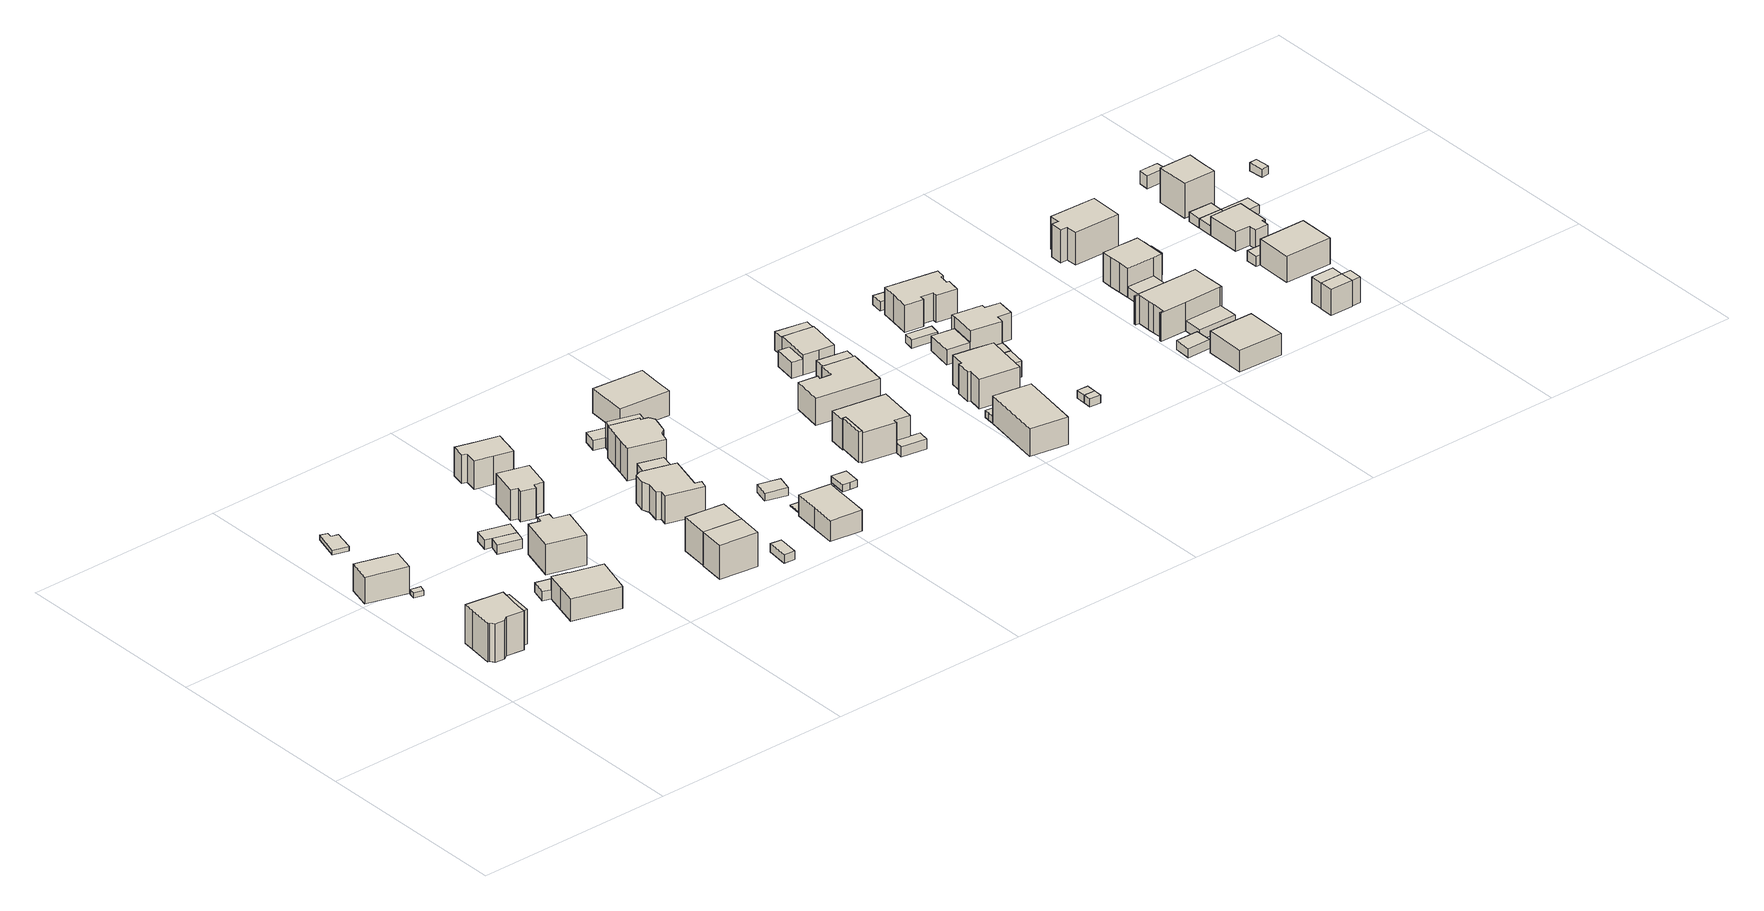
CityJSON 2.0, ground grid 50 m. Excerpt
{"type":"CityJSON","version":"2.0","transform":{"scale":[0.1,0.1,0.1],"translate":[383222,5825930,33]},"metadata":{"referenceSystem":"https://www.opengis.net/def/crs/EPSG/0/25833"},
"CityObjects":{
"building1":{"type":"Building","attributes":{"Gemeindeschluessel":"11000012","function":"31001_1010"},"address":[{"country":"Germany","locality":"Berlin","thoroughfareNumber":"46","thoroughfareName":"Werdohler Weg"}],"children":["building1-1","building1-2"]},
"building1-1":{"type":"BuildingPart","attributes":{"BezugspunktDach":"2200","measuredHeight":11.45,"storeysAboveGround":2},"parents":["building1"],"geometry":[{"type":"MultiSurface","lod":"1","boundaries":[[[0,1,2,3,4,5,6,7,8,9,10]],[[11,12,13,14,15,16,17,18,19,20,21]],[[11,21,10,9]],[[12,11,9,8]],[[13,12,8,7]],[[22,23,13,7,6]],[[24,22,6,5]],[[16,15,5,4]],[[17,16,4,3]],[[18,17,3,2]],[[19,18,2,1]],[[20,19,1,0]],[[21,20,0,10]],[[14,13,23,22]],[[15,14,22,24]]]}]},
"building1-2":{"type":"BuildingPart","attributes":{"BezugspunktDach":"2200","measuredHeight":8.7,"storeysAboveGround":2},"parents":["building1"],"geometry":[{"type":"MultiSurface","lod":"1","boundaries":[[[25,26,23,24]],[[13,27,28,15]],[[27,13,23,26]],[[28,27,26,25]],[[15,28,25,24]],[[13,14,22,23]],[[15,24,22,14]]]}]},
"building2":{"type":"Building","attributes":{"Gemeindeschluessel":"11000012","BezugspunktDach":"2200","function":"31001_1010","measuredHeight":9.07,"storeysAboveGround":2},"address":[{"country":"Germany","locality":"Berlin","thoroughfareNumber":"15","thoroughfareName":"Westiger Pfad"}],"geometry":[{"type":"Solid","lod":"1","boundaries":[[[[29,30,31,32,33]],[[34,35,36,37,38]],[[34,38,33,32]],[[35,34,32,31]],[[36,35,31,30]],[[37,36,30,29]],[[38,37,29,33]]]]}]},
"building3":{"type":"Building","attributes":{"Gemeindeschluessel":"11000012","BezugspunktDach":"2200","function":"31001_2000","measuredHeight":1.33,"storeysAboveGround":1},"address":[{"country":"Germany","locality":"Berlin","thoroughfareNumber":"15A (2)","thoroughfareName":"Westiger Pfad"}],"geometry":[{"type":"Solid","lod":"1","boundaries":[[[[39,40,41,42]],[[43,44,45,46]],[[43,46,42,41]],[[44,43,41,40]],[[45,44,40,39]],[[46,45,39,42]]]]}]},
"building4":{"type":"Building","attributes":{"Gemeindeschluessel":"11000012","BezugspunktDach":"2200","function":"31001_2000","measuredHeight":1.16,"storeysAboveGround":1},"address":[{"country":"Germany","locality":"Berlin","thoroughfareNumber":"13 (1)","thoroughfareName":"Westiger Pfad"}],"geometry":[{"type":"Solid","lod":"1","boundaries":[[[[47,48,49,50,51,52]],[[53,54,55,56,57,58]],[[53,58,52,51]],[[54,53,51,50]],[[55,54,50,49]],[[56,55,49,48]],[[57,56,48,47]],[[58,57,47,52]]]]}]},
"building5":{"type":"Building","attributes":{"Gemeindeschluessel":"11000012","function":"31001_1010"},"address":[{"country":"Germany","locality":"Berlin","thoroughfareNumber":"48","thoroughfareName":"Kamener Weg"}],"children":["building5-1","building5-2"]},
"building5-1":{"type":"BuildingPart","attributes":{"BezugspunktDach":"2200","measuredHeight":8.09,"storeysAboveGround":1},"parents":["building5"],"geometry":[{"type":"MultiSurface","lod":"1","boundaries":[[[59,60,61,62,63,64,65,66,67]],[[68,69,70,71,72,73,74,75,76]],[[68,76,67,66]],[[69,68,66,65]],[[70,69,65,64]],[[77,78,79,70,64,63]],[[72,71,63,62]],[[73,72,62,61]],[[74,73,61,60]],[[75,74,60,59]],[[76,75,59,67]],[[71,70,79,78,77]]]}]},
"building5-2":{"type":"BuildingPart","attributes":{"BezugspunktDach":"2200","measuredHeight":3.62,"storeysAboveGround":1},"parents":["building5"],"geometry":[{"type":"Solid","lod":"1","boundaries":[[[[80,79,78,81,82,83]],[[84,85,71,70,69,86]],[[84,86,83,82]],[[85,84,82,81]],[[71,85,81,78]],[[69,70,79,80]],[[86,69,80,83]],[[70,71,78,79]]]]}]},
"building6":{"type":"Building","attributes":{"Gemeindeschluessel":"11000012","BezugspunktDach":"2200","function":"31001_2463","measuredHeight":2.39,"storeysAboveGround":1},"address":[{"country":"Germany","locality":"Berlin","thoroughfareNumber":"46 (1)","thoroughfareName":"Kamener Weg"}],"geometry":[{"type":"Solid","lod":"1","boundaries":[[[[87,88,89,90]],[[91,92,93,94]],[[91,94,90,89]],[[92,91,89,88]],[[93,92,88,87]],[[94,93,87,90]]]]}]},
"building7":{"type":"Building","attributes":{"Gemeindeschluessel":"11000012","BezugspunktDach":"2200","function":"31001_2463","measuredHeight":2.38,"storeysAboveGround":1},"address":[{"country":"Germany","locality":"Berlin","thoroughfareNumber":"44 (1)","thoroughfareName":"Kamener Weg"}],"geometry":[{"type":"Solid","lod":"1","boundaries":[[[[89,88,95,96,97]],[[98,99,92,91,100]],[[98,100,97,96]],[[99,98,96,95]],[[92,99,95,88]],[[91,92,88,89]],[[100,91,89,97]]]]}]},
"building8":{"type":"Building","attributes":{"Gemeindeschluessel":"11000012","BezugspunktDach":"2200","function":"31001_1010","measuredHeight":7.69,"storeysAboveGround":2},"address":[{"country":"Germany","locality":"Berlin","thoroughfareNumber":"46","thoroughfareName":"Kamener Weg"}],"geometry":[{"type":"Solid","lod":"1","boundaries":[[[[101,102,103,104,105,106,107,108]],[[109,110,111,112,113,114,115,116]],[[109,116,108,107]],[[110,109,107,106]],[[111,110,106,105]],[[112,111,105,104]],[[113,112,104,103]],[[114,113,103,102]],[[115,114,102,101]],[[116,115,101,108]]]]}]},
"building9":{"type":"Building","attributes":{"Gemeindeschluessel":"11000012","BezugspunktDach":"2200","function":"31001_1010","measuredHeight":7.77,"storeysAboveGround":2},"address":[{"country":"Germany","locality":"Berlin","thoroughfareNumber":"44","thoroughfareName":"Kamener Weg"}],"geometry":[{"type":"Solid","lod":"1","boundaries":[[[[117,118,119,120,121,122,123,124]],[[125,126,127,128,129,130,131,132]],[[125,132,124,123]],[[126,125,123,122]],[[127,126,122,121]],[[128,127,121,120]],[[129,128,120,119]],[[130,129,119,118]],[[131,130,118,117]],[[132,131,117,124]]]]}]},
"building10":{"type":"Building","attributes":{"Gemeindeschluessel":"11000012","BezugspunktDach":"2200","function":"31001_1010","measuredHeight":10.38,"storeysAboveGround":2},"address":[{"country":"Germany","locality":"Berlin","thoroughfareNumber":"38","thoroughfareName":"Werdohler Weg"}],"geometry":[{"type":"Solid","lod":"1","boundaries":[[[[133,134,135,136,137]],[[138,139,140,141,142]],[[138,142,137,136]],[[139,138,136,135]],[[140,139,135,134]],[[141,140,134,133]],[[142,141,133,137]]]]}]},
"building11":{"type":"Building","attributes":{"Gemeindeschluessel":"11000012","BezugspunktDach":"2200","function":"31001_1010","measuredHeight":8.87,"storeysAboveGround":1},"address":[{"country":"Germany","locality":"Berlin","thoroughfareNumber":"42A","thoroughfareName":"Kamener Weg"}],"geometry":[{"type":"Solid","lod":"1","boundaries":[[[[143,144,145,146,147,148,149,150]],[[151,152,153,154,155,156,157,158]],[[151,158,150,149]],[[152,151,149,148]],[[153,152,148,147]],[[154,153,147,146]],[[155,154,146,145]],[[156,155,145,144]],[[157,156,144,143]],[[158,157,143,150]]]]}]},
"building12":{"type":"Building","attributes":{"Gemeindeschluessel":"11000012","BezugspunktDach":"2200","function":"31001_1010","measuredHeight":10.34,"storeysAboveGround":2},"address":[{"country":"Germany","locality":"Berlin","thoroughfareNumber":"47","thoroughfareName":"Kamener Weg"}],"geometry":[{"type":"Solid","lod":"1","boundaries":[[[[134,159,160,161,136]],[[162,163,164,165,166]],[[162,166,136,161]],[[163,162,161,160]],[[164,163,160,159]],[[165,164,159,134]],[[166,165,134,136]]]]}]},
"building13":{"type":"Building","attributes":{"Gemeindeschluessel":"11000012","BezugspunktDach":"2200","function":"31001_2463","measuredHeight":2.11,"storeysAboveGround":1},"address":[{"country":"Germany","locality":"Berlin","thoroughfareNumber":"38 (1)","thoroughfareName":"Werdohler Weg"}],"geometry":[{"type":"Solid","lod":"1","boundaries":[[[[167,168,169,170]],[[171,172,173,174]],[[171,174,170,169]],[[172,171,169,168]],[[173,172,168,167]],[[174,173,167,170]]]]}]},
"building14":{"type":"Building","attributes":{"Gemeindeschluessel":"11000012","BezugspunktDach":"2200","function":"31001_1010","measuredHeight":7.16,"storeysAboveGround":2},"address":[{"country":"Germany","locality":"Berlin","thoroughfareNumber":"45","thoroughfareName":"Kamener Weg"}],"geometry":[{"type":"Solid","lod":"1","boundaries":[[[[175,176,177,178,179,180,181,182,183,184,185,186,187]],[[188,189,190,191,192,193,194,195,196,197,198,199,200]],[[188,200,187,186]],[[189,188,186,185]],[[190,189,185,184]],[[191,190,184,183]],[[192,191,183,182]],[[193,192,182,181]],[[194,193,181,180]],[[195,194,180,179]],[[196,195,179,178]],[[197,196,178,177]],[[198,197,177,176]],[[199,198,176,175]],[[200,199,175,187]]]]}]},
"building15":{"type":"Building","attributes":{"Gemeindeschluessel":"11000012","BezugspunktDach":"2200","function":"31001_2463","measuredHeight":7.13,"storeysAboveGround":1},"address":[{"country":"Germany","locality":"Berlin","thoroughfareNumber":"45 (1)","thoroughfareName":"Kamener Weg"}],"geometry":[{"type":"Solid","lod":"1","boundaries":[[[[181,201,202,182]],[[203,204,193,192]],[[203,192,182,202]],[[204,203,202,201]],[[193,204,201,181]],[[192,193,181,182]]]]}]},
"building16":{"type":"Building","attributes":{"Gemeindeschluessel":"11000012","BezugspunktDach":"2200","function":"31001_1010","measuredHeight":10.46,"storeysAboveGround":2},"address":[{"country":"Germany","locality":"Berlin","thoroughfareNumber":"43","thoroughfareName":"Kamener Weg"}],"geometry":[{"type":"Solid","lod":"1","boundaries":[[[[205,206,207,208,209,210,211,212,213,214,215,216,217,218]],[[219,220,221,222,223,224,225,226,227,228,229,230,231,232]],[[219,232,218,217]],[[220,219,217,216]],[[221,220,216,215]],[[222,221,215,214]],[[223,222,214,213]],[[224,223,213,212]],[[225,224,212,211]],[[226,225,211,210]],[[227,226,210,209]],[[228,227,209,208]],[[229,228,208,207]],[[230,229,207,206]],[[231,230,206,205]],[[232,231,205,218]]]]}]},
"building17":{"type":"Building","attributes":{"Gemeindeschluessel":"11000012","BezugspunktDach":"2200","function":"31001_1010","measuredHeight":7.14,"storeysAboveGround":1},"address":[{"country":"Germany","locality":"Berlin","thoroughfareNumber":"36","thoroughfareName":"Werdohler Weg"}],"geometry":[{"type":"Solid","lod":"1","boundaries":[[[[233,234,235,236,237,238,239,240]],[[241,242,243,244,245,246,247,248]],[[241,248,240,239]],[[242,241,239,238]],[[243,242,238,237]],[[244,243,237,236]],[[245,244,236,235]],[[246,245,235,234]],[[247,246,234,233]],[[248,247,233,240]]]]}]},
"building18":{"type":"Building","attributes":{"Gemeindeschluessel":"11000012","BezugspunktDach":"2200","function":"31001_2463","measuredHeight":2.43,"storeysAboveGround":1},"address":[{"country":"Germany","locality":"Berlin","thoroughfareNumber":"41 (1)","thoroughfareName":"Kamener Weg"}],"geometry":[{"type":"Solid","lod":"1","boundaries":[[[[249,250,251,252]],[[253,254,255,256]],[[253,256,252,251]],[[254,253,251,250]],[[255,254,250,249]],[[256,255,249,252]]]]}]},
"building19":{"type":"Building","attributes":{"Gemeindeschluessel":"11000012","BezugspunktDach":"2200","function":"31001_2463","measuredHeight":6.56,"storeysAboveGround":1},"address":[{"country":"Germany","locality":"Berlin","thoroughfareNumber":"43 (1)","thoroughfareName":"Kamener Weg"}],"geometry":[{"type":"Solid","lod":"1","boundaries":[[[[257,258,259,260,261,262]],[[263,264,225,224,223,222]],[[263,222,262,261]],[[264,263,261,260]],[[225,264,260,259]],[[224,225,259,258]],[[223,224,258,257]],[[222,223,257,262]]]]}]},
"building20":{"type":"Building","attributes":{"Gemeindeschluessel":"11000012","BezugspunktDach":"2200","function":"31001_2723","measuredHeight":2.01,"storeysAboveGround":1},"address":[{"country":"Germany","locality":"Berlin","thoroughfareNumber":"45 (2)","thoroughfareName":"Kamener Weg"}],"geometry":[{"type":"Solid","lod":"1","boundaries":[[[[265,266,267,268]],[[269,270,271,272]],[[269,272,268,267]],[[270,269,267,266]],[[271,270,266,265]],[[272,271,265,268]]]]}]},
"building21":{"type":"Building","attributes":{"Gemeindeschluessel":"11000012","BezugspunktDach":"2200","function":"31001_1010","measuredHeight":0.176,"storeysAboveGround":1},"address":[{"country":"Germany","locality":"Berlin","thoroughfareNumber":"36 (1)","thoroughfareName":"Werdohler Weg"}],"geometry":[{"type":"Solid","lod":"1","boundaries":[[[[273,274,275,276,277,278]],[[279,280,281,245,244,243]],[[279,243,278,277]],[[280,279,277,276]],[[281,280,276,275]],[[245,281,275,274]],[[244,245,274,273]],[[243,244,273,278]]]]}]},
"building22":{"type":"Building","attributes":{"Gemeindeschluessel":"11000012","BezugspunktDach":"2200","function":"31001_1010","measuredHeight":8.77,"storeysAboveGround":2},"address":[{"country":"Germany","locality":"Berlin","thoroughfareNumber":"41","thoroughfareName":"Kamener Weg"}],"geometry":[{"type":"Solid","lod":"1","boundaries":[[[[282,283,284,285,286]],[[287,288,289,290,291]],[[287,291,286,285]],[[288,287,285,284]],[[289,288,284,283]],[[290,289,283,282]],[[291,290,282,286]]]]}]},
"building23":{"type":"Building","attributes":{"Gemeindeschluessel":"11000012","BezugspunktDach":"2200","function":"31001_2723","measuredHeight":2.5,"storeysAboveGround":1},"address":[{"country":"Germany","locality":"Berlin","thoroughfareNumber":"40 (2)","thoroughfareName":"Herscheider Weg"}],"geometry":[{"type":"Solid","lod":"1","boundaries":[[[[292,293,294,295,296,297]],[[298,299,300,301,302,303]],[[298,303,297,296]],[[299,298,296,295]],[[300,299,295,294]],[[301,300,294,293]],[[302,301,293,292]],[[303,302,292,297]]]]}]},
"building24":{"type":"Building","attributes":{"Gemeindeschluessel":"11000012","BezugspunktDach":"2200","function":"51009_1610","measuredHeight":7.7,"storeysAboveGround":0},"address":[{"country":"Germany","locality":"Berlin"}],"geometry":[{"type":"Solid","lod":"1","boundaries":[[[[304,305,306,307]],[[308,309,310,311]],[[308,311,307,306]],[[309,308,306,305]],[[310,309,305,304]],[[311,310,304,307]]]]}]},
"building25":{"type":"Building","attributes":{"Gemeindeschluessel":"11000012","BezugspunktDach":"2200","function":"31001_1010","measuredHeight":9.31,"storeysAboveGround":1},"address":[{"country":"Germany","locality":"Berlin","thoroughfareNumber":"38","thoroughfareName":"Herscheider Weg"}],"geometry":[{"type":"Solid","lod":"1","boundaries":[[[[312,313,314,315,316,317,318,319,320,321]],[[322,323,324,325,326,327,328,329,330,331]],[[322,331,321,320]],[[323,322,320,319]],[[324,323,319,318]],[[325,324,318,317]],[[326,325,317,316]],[[327,326,316,315]],[[328,327,315,314]],[[329,328,314,313]],[[330,329,313,312]],[[331,330,312,321]]]]}]},
"building26":{"type":"Building","attributes":{"Gemeindeschluessel":"11000012","BezugspunktDach":"2200","function":"31001_2463","measuredHeight":2.48,"storeysAboveGround":1},"address":[{"country":"Germany","locality":"Berlin","thoroughfareNumber":"38 (1)","thoroughfareName":"Herscheider Weg"}],"geometry":[{"type":"Solid","lod":"1","boundaries":[[[[332,333,334,335,336,337]],[[338,339,340,341,342,343]],[[338,343,337,336]],[[339,338,336,335]],[[340,339,335,334]],[[341,340,334,333]],[[342,341,333,332]],[[343,342,332,337]]]]}]},
"building27":{"type":"Building","attributes":{"Gemeindeschluessel":"11000012","BezugspunktDach":"2200","function":"31001_1010","measuredHeight":6.83,"storeysAboveGround":2},"address":[{"country":"Germany","locality":"Berlin","thoroughfareNumber":"36","thoroughfareName":"Herscheider Weg"}],"geometry":[{"type":"Solid","lod":"1","boundaries":[[[[344,345,346,347,348,349,350,351,352,353]],[[354,355,356,357,358,359,360,361,362,363]],[[354,363,353,352]],[[355,354,352,351]],[[356,355,351,350]],[[357,356,350,349]],[[358,357,349,348]],[[359,358,348,347]],[[360,359,347,346]],[[361,360,346,345]],[[362,361,345,344]],[[363,362,344,353]]]]}]},
"building28":{"type":"Building","attributes":{"Gemeindeschluessel":"11000012","BezugspunktDach":"2200","function":"31001_2463","measuredHeight":6.79,"storeysAboveGround":1},"address":[{"country":"Germany","locality":"Berlin","thoroughfareNumber":"36 (1)","thoroughfareName":"Herscheider Weg"}],"geometry":[{"type":"Solid","lod":"1","boundaries":[[[[364,365,366,367,368]],[[369,370,371,360,359]],[[369,359,368,367]],[[370,369,367,366]],[[371,370,366,365]],[[360,371,365,364]],[[359,360,364,368]]]]}]},
"building29":{"type":"Building","attributes":{"Gemeindeschluessel":"11000012","function":"31001_1010"},"address":[{"country":"Germany","locality":"Berlin","thoroughfareNumber":"34","thoroughfareName":"Herscheider Weg"}],"children":["building29-1","building29-2"]},
"building29-1":{"type":"BuildingPart","attributes":{"BezugspunktDach":"2200","measuredHeight":6.1,"storeysAboveGround":1},"parents":["building29"],"geometry":[{"type":"MultiSurface","lod":"1","boundaries":[[[372,373,374,375,376,377]],[[378,379,380,381,382,383]],[[378,384,385,386,383,377,376]],[[379,378,376,375]],[[380,379,375,374]],[[381,380,374,373]],[[382,381,373,372]],[[383,382,372,377]],[[383,386,385,384]]]}]},
"building29-2":{"type":"BuildingPart","attributes":{"BezugspunktDach":"2200","measuredHeight":4.08,"storeysAboveGround":1},"parents":["building29"],"geometry":[{"type":"MultiSurface","lod":"1","boundaries":[[[386,385,387,388]],[[389,384,383,390]],[[389,390,388,387]],[[384,389,387,385]],[[390,383,386,388]],[[383,391,384,385,386]]]}]},
"building30":{"type":"Building","attributes":{"Gemeindeschluessel":"11000012","BezugspunktDach":"2200","function":"31001_1010","measuredHeight":7.98,"storeysAboveGround":2},"address":[{"country":"Germany","locality":"Berlin","thoroughfareNumber":"39","thoroughfareName":"Herscheider Weg"}],"geometry":[{"type":"Solid","lod":"1","boundaries":[[[[392,393,394,395,396]],[[397,398,399,400,401]],[[397,401,396,395]],[[398,397,395,394]],[[399,398,394,393]],[[400,399,393,392]],[[401,400,392,396]]]]}]},
"building31":{"type":"Building","attributes":{"Gemeindeschluessel":"11000012","BezugspunktDach":"2200","function":"31001_2463","measuredHeight":5.22,"storeysAboveGround":1},"address":[{"country":"Germany","locality":"Berlin","thoroughfareNumber":"34 (1)","thoroughfareName":"Herscheider Weg"}],"geometry":[{"type":"Solid","lod":"1","boundaries":[[[[402,403,404,405]],[[406,407,380,378]],[[406,378,405,404]],[[407,406,404,403]],[[380,407,403,402]],[[378,380,402,405]]]]}]},
"building32":{"type":"Building","attributes":{"Gemeindeschluessel":"11000012","BezugspunktDach":"2200","function":"31001_2463","measuredHeight":2.33,"storeysAboveGround":1},"address":[{"country":"Germany","locality":"Berlin","thoroughfareNumber":"39 (1)","thoroughfareName":"Herscheider Weg"}],"geometry":[{"type":"Solid","lod":"1","boundaries":[[[[408,409,410,411,412,413]],[[414,415,416,417,399,397]],[[414,397,413,412]],[[415,414,412,411]],[[416,415,411,410]],[[417,416,410,409]],[[399,417,409,408]],[[397,399,408,413]]]]}]},
"building33":{"type":"Building","attributes":{"Gemeindeschluessel":"11000012","function":"31001_1010"},"address":[{"country":"Germany","locality":"Berlin","thoroughfareNumber":"37","thoroughfareName":"Herscheider Weg"}],"children":["building33-1","building33-2"]},
"building33-1":{"type":"BuildingPart","attributes":{"BezugspunktDach":"2200","measuredHeight":8.74,"storeysAboveGround":2},"parents":["building33"],"geometry":[{"type":"MultiSurface","lod":"1","boundaries":[[[418,419,420,421,422,423,424,425,426,427]],[[428,429,430,431,432,433,434,435,436,437]],[[428,437,427,426]],[[429,428,426,425]],[[430,429,425,424]],[[431,430,424,423]],[[432,431,423,422]],[[433,438,439,422,421]],[[434,433,421,420]],[[435,434,420,419]],[[436,435,419,418]],[[437,436,418,427]],[[432,440,439,438,433]]]}]},
"building33-2":{"type":"BuildingPart","attributes":{"BezugspunktDach":"2200","measuredHeight":4.14,"storeysAboveGround":2},"parents":["building33"],"geometry":[{"type":"Solid","lod":"1","boundaries":[[[[441,442,439,438]],[[432,443,444,433]],[[432,433,432,439]],[[443,432,439,442]],[[444,443,442,441]],[[433,444,441,438]],[[438,439,432,433]]]]}]},
"building34":{"type":"Building","attributes":{"Gemeindeschluessel":"11000012","BezugspunktDach":"2200","function":"31001_2463","measuredHeight":4.98,"storeysAboveGround":1},"address":[{"country":"Germany","locality":"Berlin","thoroughfareNumber":"37 (1)","thoroughfareName":"Herscheider Weg"}],"geometry":[{"type":"Solid","lod":"1","boundaries":[[[[445,446,447,448,449,450,451]],[[452,453,454,455,443,432,431]],[[452,431,451,450]],[[453,452,450,449]],[[454,453,449,448]],[[455,454,448,447]],[[443,455,447,446]],[[432,443,446,445]],[[431,432,445,451]]]]}]},
"building35":{"type":"Building","attributes":{"Gemeindeschluessel":"11000012","BezugspunktDach":"2200","function":"51009_1610","measuredHeight":1.99,"storeysAboveGround":0},"address":[{"country":"Germany","locality":"Berlin"}],"geometry":[{"type":"Solid","lod":"1","boundaries":[[[[456,457,458,459]],[[460,461,462,463]],[[460,463,459,458]],[[461,460,458,457]],[[462,461,457,456]],[[463,462,456,459]]]]}]},
"building36":{"type":"Building","attributes":{"Gemeindeschluessel":"11000012","BezugspunktDach":"2200","function":"31001_2463","measuredHeight":2.05,"storeysAboveGround":1},"address":[{"country":"Germany","locality":"Berlin","thoroughfareNumber":"35 (1)","thoroughfareName":"Herscheider Weg"}],"geometry":[{"type":"Solid","lod":"1","boundaries":[[[[464,465,466,467]],[[468,469,470,471]],[[468,471,467,466]],[[469,468,466,465]],[[470,469,465,464]],[[471,470,464,467]]]]}]},
"building37":{"type":"Building","attributes":{"Gemeindeschluessel":"11000012","BezugspunktDach":"2200","function":"31001_2000","measuredHeight":2,"storeysAboveGround":1},"address":[{"country":"Germany","locality":"Berlin","thoroughfareNumber":"28 (1)","thoroughfareName":"Werdohler Weg"}],"geometry":[{"type":"Solid","lod":"1","boundaries":[[[[457,472,473,458]],[[474,475,461,460]],[[474,460,458,473]],[[475,474,473,472]],[[461,475,472,457]],[[460,461,457,458]]]]}]},
"building38":{"type":"Building","attributes":{"Gemeindeschluessel":"11000012","function":"31001_1010"},"address":[{"country":"Germany","locality":"Berlin","thoroughfareNumber":"35","thoroughfareName":"Herscheider Weg"}],"children":["building38-1","building38-2"]},
"building38-1":{"type":"BuildingPart","attributes":{"BezugspunktDach":"2200","measuredHeight":6.77,"storeysAboveGround":2},"parents":["building38"],"geometry":[{"type":"Solid","lod":"1","boundaries":[[[[476,477,478,479,480,481,482,483,484]],[[485,486,487,488,489,490,491,492,493]],[[485,493,484,483],[494,495,496,497]],[[486,485,483,482]],[[487,486,482,481]],[[488,487,481,480]],[[489,488,480,479]],[[490,489,479,478]],[[491,490,478,477]],[[492,491,477,476]],[[493,492,476,484]],[[496,495,494,497]]]]}]},
"building38-2":{"type":"BuildingPart","attributes":{"BezugspunktDach":"2200","measuredHeight":3.84,"storeysAboveGround":2},"parents":["building38"],"geometry":[{"type":"Solid","lod":"1","boundaries":[[[[497,496,498,499]],[[500,495,494,501]],[[500,501,499,498]],[[495,500,498,496]],[[501,494,497,499]],[[494,495,496,497]]]]}]},
"building39":{"type":"Building","attributes":{"Gemeindeschluessel":"11000012","BezugspunktDach":"2200","function":"31001_2463","measuredHeight":2.2,"storeysAboveGround":1},"address":[{"country":"Germany","locality":"Berlin","thoroughfareNumber":"33 (1)","thoroughfareName":"Herscheider Weg"}],"geometry":[{"type":"Solid","lod":"1","boundaries":[[[[502,503,504,505,506]],[[507,508,509,510,511]],[[507,511,506,505]],[[508,507,505,504]],[[509,508,504,503]],[[510,509,503,502]],[[511,510,502,506]]]]}]},
"building40":{"type":"Building","attributes":{"Gemeindeschluessel":"11000012","function":"31001_1010"},"address":[{"country":"Germany","locality":"Berlin","thoroughfareNumber":"33","thoroughfareName":"Herscheider Weg"}],"children":["building40-1","building40-2"]},
"building40-1":{"type":"BuildingPart","attributes":{"BezugspunktDach":"2200","measuredHeight":10.07,"storeysAboveGround":2},"parents":["building40"],"geometry":[{"type":"MultiSurface","lod":"1","boundaries":[[[512,513,514,515,516,517,518,519,520,521,522,523,524,525,526]],[[527,528,529,530,531,532,533,534,535,536,537,538,539,540,541]],[[527,541,526,525]],[[528,527,525,524]],[[529,528,524,523]],[[542,543,529,523,522]],[[531,530,522,521]],[[532,531,521,520]],[[533,532,520,519]],[[534,533,519,518]],[[535,534,518,517]],[[536,535,517,516]],[[537,536,516,515]],[[538,537,515,514]],[[539,538,514,513]],[[540,539,513,512]],[[541,540,512,526]],[[530,529,543,542]]]}]},
"building40-2":{"type":"BuildingPart","attributes":{"BezugspunktDach":"2200","measuredHeight":5.24,"storeysAboveGround":2},"parents":["building40"],"geometry":[{"type":"Solid","lod":"1","boundaries":[[[[542,544,545,546,543]],[[547,548,549,530,529]],[[547,529,543,546]],[[548,547,546,545]],[[549,548,545,544]],[[530,549,544,542]],[[529,530,542,543]]]]}]},
"building41":{"type":"Building","attributes":{"Gemeindeschluessel":"11000012","BezugspunktDach":"2200","function":"31001_2463","measuredHeight":2.39,"storeysAboveGround":1},"address":[{"country":"Germany","locality":"Berlin","thoroughfareNumber":"40 (1)","thoroughfareName":"Nordhellesteig"}],"geometry":[{"type":"Solid","lod":"1","boundaries":[[[[550,551,552,553]],[[554,555,556,557]],[[554,557,553,552]],[[555,554,552,551]],[[556,555,551,550]],[[557,556,550,553]]]]}]},
"building42":{"type":"Building","attributes":{"Gemeindeschluessel":"11000012","BezugspunktDach":"2200","function":"31001_1010","measuredHeight":6.82,"storeysAboveGround":1},"address":[{"country":"Germany","locality":"Berlin","thoroughfareNumber":"40","thoroughfareName":"Nordhellesteig"}],"geometry":[{"type":"Solid","lod":"1","boundaries":[[[[558,559,560,561]],[[562,563,564,565]],[[562,565,561,560]],[[563,562,560,559]],[[564,563,559,558]],[[565,564,558,561]]]]}]},
"building43":{"type":"Building","attributes":{"Gemeindeschluessel":"11000012","function":"31001_1010"},"address":[{"country":"Germany","locality":"Berlin","thoroughfareNumber":"38","thoroughfareName":"Nordhellesteig"}],"children":["building43-1","building43-2"]},
"building43-1":{"type":"BuildingPart","attributes":{"BezugspunktDach":"2200","measuredHeight":9.45,"storeysAboveGround":1},"parents":["building43"],"geometry":[{"type":"MultiSurface","lod":"1","boundaries":[[[566,567,568,569,570,571,572,573,574,575,576,577,578,579,580,581]],[[582,583,584,585,586,587,588,589,590,591,592,593,594,595,596,597]],[[582,597,581,580]],[[583,582,580,579]],[[584,583,579,578]],[[585,584,578,577]],[[586,585,577,576]],[[587,586,576,575]],[[588,587,575,574]],[[589,588,574,573]],[[598,599,589,573,572]],[[591,590,572,571]],[[592,591,571,570]],[[593,592,570,569]],[[594,593,569,568]],[[595,594,568,567]],[[596,595,567,566]],[[597,596,566,581]],[[590,589,599,598]]]}]},
"building43-2":{"type":"BuildingPart","attributes":{"BezugspunktDach":"2200","measuredHeight":5.05,"storeysAboveGround":1},"parents":["building43"],"geometry":[{"type":"Solid","lod":"1","boundaries":[[[[598,600,601,602,603,599]],[[604,605,606,607,590,589]],[[604,589,599,603]],[[605,604,603,602]],[[606,605,602,601]],[[607,606,601,600]],[[590,607,600,598]],[[589,590,598,599]]]]}]},
"building44":{"type":"Building","attributes":{"Gemeindeschluessel":"11000012","BezugspunktDach":"2200","function":"31001_2463","measuredHeight":2.57,"storeysAboveGround":1},"address":[{"country":"Germany","locality":"Berlin","thoroughfareNumber":"38 (1)","thoroughfareName":"Nordhellesteig"}],"geometry":[{"type":"Solid","lod":"1","boundaries":[[[[608,609,610,611]],[[596,595,612,613]],[[596,613,611,610]],[[595,596,610,609]],[[612,595,609,608]],[[613,612,608,611]]]]}]},
"building45":{"type":"Building","attributes":{"Gemeindeschluessel":"11000012","BezugspunktDach":"2200","function":"31001_2463","measuredHeight":2.71,"storeysAboveGround":1},"address":[{"country":"Germany","locality":"Berlin","thoroughfareNumber":"36 (1)","thoroughfareName":"Nordhellesteig"}],"geometry":[{"type":"Solid","lod":"1","boundaries":[[[[614,615,616,617]],[[618,619,620,621]],[[618,621,617,616]],[[619,618,616,615]],[[620,619,615,614]],[[621,620,614,617]]]]}]},
"building46":{"type":"Building","attributes":{"Gemeindeschluessel":"11000012","function":"31001_1010"},"address":[{"country":"Germany","locality":"Berlin","thoroughfareNumber":"36","thoroughfareName":"Nordhellesteig"}],"children":["building46-1","building46-2","building46-3"]},
"building46-1":{"type":"BuildingPart","attributes":{"BezugspunktDach":"2200","measuredHeight":10.07,"storeysAboveGround":2},"parents":["building46"],"geometry":[{"type":"MultiSurface","lod":"1","boundaries":[[[622,623,624,625,626,627,628,629,630,631,632,633,634]],[[635,636,637,638,639,640,641,642,643,644,645,619,618]],[[635,618,634,633]],[[636,635,633,632]],[[637,636,632,631]],[[638,637,631,630]],[[640,639,629,628]],[[641,640,628,627]],[[642,641,627,626]],[[646,647,626,625]],[[644,643,625,624]],[[645,644,624,623]],[[619,645,623,622]],[[618,619,622,634]],[[643,642,647,646]]]}]},
"building46-2":{"type":"BuildingPart","attributes":{"BezugspunktDach":"2200","measuredHeight":5.66,"storeysAboveGround":2},"parents":["building46"],"geometry":[{"type":"MultiSurface","lod":"1","boundaries":[[[648,649,650,646]],[[641,651,652,643]],[[641,642,647,650]],[[651,641,650,649]],[[652,651,649,648]],[[643,652,648,646]],[[643,646,647,642]]]}]},
"building46-3":{"type":"BuildingPart","attributes":{"BezugspunktDach":"2200","measuredHeight":4.58,"storeysAboveGround":2},"parents":["building46"],"geometry":[{"type":"Solid","lod":"1","boundaries":[[[[653,654,655,656]],[[657,658,639,638]],[[657,638,656,655]],[[658,657,655,654]],[[639,658,654,653]],[[638,639,653,656]]]]}]},
"building47":{"type":"Building","attributes":{"Gemeindeschluessel":"11000012","BezugspunktDach":"2200","function":"31001_1010","measuredHeight":10.41,"storeysAboveGround":2},"address":[{"country":"Germany","locality":"Berlin","thoroughfareNumber":"34","thoroughfareName":"Nordhellesteig"}],"geometry":[{"type":"Solid","lod":"1","boundaries":[[[[659,660,661,662,663,664,665,666]],[[667,668,669,670,671,672,673,674]],[[667,674,666,665]],[[668,667,665,664]],[[669,668,664,663]],[[670,669,663,662]],[[671,670,662,661]],[[672,671,661,660]],[[673,672,660,659]],[[674,673,659,666]]]]}]},
"building48":{"type":"Building","attributes":{"Gemeindeschluessel":"11000012","BezugspunktDach":"2200","function":"31001_2000","measuredHeight":6.59,"storeysAboveGround":1},"address":[{"country":"Germany","locality":"Berlin","thoroughfareNumber":"20 (1)","thoroughfareName":"Werdohler Weg"}],"geometry":[{"type":"Solid","lod":"1","boundaries":[[[[675,676,677,678]],[[679,680,681,682]],[[679,682,678,677]],[[680,679,677,676]],[[681,680,676,675]],[[682,681,675,678]]]]}]},
"building49":{"type":"Building","attributes":{"Gemeindeschluessel":"11000012","BezugspunktDach":"2200","function":"31001_2000","measuredHeight":6.46,"storeysAboveGround":1},"address":[{"country":"Germany","locality":"Berlin","thoroughfareNumber":"20 (2)","thoroughfareName":"Werdohler Weg"}],"geometry":[{"type":"Solid","lod":"1","boundaries":[[[[676,683,684,677]],[[685,686,687,688]],[[685,688,677,684]],[[686,685,684,683]],[[687,686,683,676]],[[688,687,676,677]]]]}]},
"building50":{"type":"Building","attributes":{"Gemeindeschluessel":"11000012","BezugspunktDach":"2200","function":"31001_2000","measuredHeight":6.47,"storeysAboveGround":1},"address":[{"country":"Germany","locality":"Berlin","thoroughfareNumber":"20 (3)","thoroughfareName":"Werdohler Weg"}],"geometry":[{"type":"Solid","lod":"1","boundaries":[[[[689,690,676,675]],[[687,691,692,693]],[[687,693,675,676]],[[691,687,676,690]],[[692,691,690,689]],[[693,692,689,675]]]]}]},
"building51":{"type":"Building","attributes":{"Gemeindeschluessel":"11000012","BezugspunktDach":"2200","function":"31001_2463","measuredHeight":2.56,"storeysAboveGround":1},"address":[{"country":"Germany","locality":"Berlin","thoroughfareNumber":"37 (1)","thoroughfareName":"Nordhellesteig"}],"geometry":[{"type":"Solid","lod":"1","boundaries":[[[[694,695,696,697,698]],[[699,700,701,702,703]],[[699,703,698,697]],[[700,699,697,696]],[[701,700,696,695]],[[702,701,695,694]],[[703,702,694,698]]]]}]},
"building52":{"type":"Building","attributes":{"Gemeindeschluessel":"11000012","BezugspunktDach":"2200","function":"31001_1010","measuredHeight":6.57,"storeysAboveGround":2},"address":[{"country":"Germany","locality":"Berlin","thoroughfareNumber":"37","thoroughfareName":"Nordhellesteig"}],"geometry":[{"type":"Solid","lod":"1","boundaries":[[[[704,705,706,707,708]],[[702,701,709,710,711]],[[702,711,708,707]],[[701,702,707,706]],[[709,701,706,705]],[[710,709,705,704]],[[711,710,704,708]]]]}]},
"building53":{"type":"Building","attributes":{"Gemeindeschluessel":"11000012","BezugspunktDach":"2200","function":"31001_1010","measuredHeight":6.79,"storeysAboveGround":1},"address":[{"country":"Germany","locality":"Berlin","thoroughfareNumber":"35","thoroughfareName":"Nordhellesteig"}],"geometry":[{"type":"Solid","lod":"1","boundaries":[[[[712,713,714,715,716,717,718,719,720]],[[721,722,723,724,725,726,727,728,729]],[[721,729,720,719]],[[722,721,719,718]],[[723,722,718,717]],[[724,723,717,716]],[[725,724,716,715]],[[726,725,715,714]],[[727,726,714,713]],[[728,727,713,712]],[[729,728,712,720]]]]}]},
"building54":{"type":"Building","attributes":{"Gemeindeschluessel":"11000012","BezugspunktDach":"2200","function":"31001_2463","measuredHeight":2.43,"storeysAboveGround":1},"address":[{"country":"Germany","locality":"Berlin","thoroughfareNumber":"35 (1)","thoroughfareName":"Nordhellesteig"}],"geometry":[{"type":"Solid","lod":"1","boundaries":[[[[730,731,732,733]],[[734,735,722,721]],[[734,721,733,732]],[[735,734,732,731]],[[722,735,731,730]],[[721,722,730,733]]]]}]},
"building55":{"type":"Building","attributes":{"Gemeindeschluessel":"11000012","BezugspunktDach":"2200","function":"31001_2463","measuredHeight":2.46,"storeysAboveGround":1},"address":[{"country":"Germany","locality":"Berlin","thoroughfareNumber":"33 (1)","thoroughfareName":"Nordhellesteig"}],"geometry":[{"type":"Solid","lod":"1","boundaries":[[[[731,736,737,732]],[[738,739,735,734]],[[738,734,732,737]],[[739,738,737,736]],[[735,739,736,731]],[[734,735,731,732]]]]}]},
"building56":{"type":"Building","attributes":{"Gemeindeschluessel":"11000012","function":"31001_1010"},"address":[{"country":"Germany","locality":"Berlin","thoroughfareNumber":"33","thoroughfareName":"Nordhellesteig"}],"children":["building56-1","building56-2"]},
"building56-1":{"type":"BuildingPart","attributes":{"BezugspunktDach":"2200","measuredHeight":9.95,"storeysAboveGround":2},"parents":["building56"],"geometry":[{"type":"MultiSurface","lod":"1","boundaries":[[[740,741,742,743,744,745]],[[746,747,748,749,750,751]],[[746,751,745,744]],[[747,746,744,743]],[[748,747,743,742]],[[749,748,752,753,754,755,742,741]],[[750,749,741,740]],[[751,750,740,745]],[[755,754,753,752]]]}]},
"building56-2":{"type":"BuildingPart","attributes":{"BezugspunktDach":"2200","measuredHeight":6.38,"storeysAboveGround":2},"parents":["building56"],"geometry":[{"type":"Solid","lod":"1","boundaries":[[[[756,757,755,754]],[[752,758,759,753]],[[758,752,755,757]],[[759,758,757,756]],[[753,759,756,754]],[[752,753,754,755]]]]}]},
"building57":{"type":"Building","attributes":{"Gemeindeschluessel":"11000012","BezugspunktDach":"2200","function":"51009_1610","measuredHeight":2.29,"storeysAboveGround":0},"address":[{"country":"Germany","locality":"Berlin"}],"geometry":[{"type":"Solid","lod":"1","boundaries":[[[[760,761,762,731,730]],[[763,764,765,766,767]],[[763,767,730,731]],[[764,763,731,762]],[[765,764,762,761]],[[766,765,761,760]],[[767,766,760,730]]]]}]},
"building58":{"type":"Building","attributes":{"Gemeindeschluessel":"11000012","BezugspunktDach":"2200","function":"31001_2463","measuredHeight":3.38,"storeysAboveGround":1},"address":[{"country":"Germany","locality":"Berlin","thoroughfareNumber":"31 (1)","thoroughfareName":"Nordhellesteig"}],"geometry":[{"type":"Solid","lod":"1","boundaries":[[[[768,769,770,771]],[[772,773,774,775]],[[772,775,771,770]],[[773,772,770,769]],[[774,773,769,768]],[[775,774,768,771]]]]}]},
"building59":{"type":"Building","attributes":{"Gemeindeschluessel":"11000012","BezugspunktDach":"2200","function":"31001_2000","measuredHeight":1.12,"storeysAboveGround":1},"address":[{"country":"Germany","locality":"Berlin","thoroughfareNumber":"31 (2)","thoroughfareName":"Nordhellesteig"}],"geometry":[{"type":"Solid","lod":"1","boundaries":[[[[776,777,778,779]],[[780,781,774,773]],[[780,773,779,778]],[[781,780,778,777]],[[774,781,777,776]],[[773,774,776,779]]]]}]},
"building60":{"type":"Building","attributes":{"Gemeindeschluessel":"11000012","BezugspunktDach":"2200","function":"31001_2000","measuredHeight":2.18,"storeysAboveGround":1},"address":[{"country":"Germany","locality":"Berlin","thoroughfareNumber":"33 (2)","thoroughfareName":"Nordhellesteig"}],"geometry":[{"type":"Solid","lod":"1","boundaries":[[[[782,783,784,785]],[[786,787,788,789]],[[786,789,785,784]],[[787,786,784,783]],[[788,787,783,782]],[[789,788,782,785]]]]}]}
},
"vertices":[
[68,158,105],[75,147,105],[99,144,105],[110,152,105],[155,146,105],[157,162,105],[162,190,105],[170,234,105],[75,248,105],[71,218,105],[63,159,105],[71,218,7],[75,248,7],[170,234,7],[162,190,7],[157,162,7],[155,146,7],[110,152,7],[99,144,7],[75,147,7],[68,158,7],[63,159,7],[162,190,94],[170,234,94],[157,162,94],
[176,160,94],[186,232,94],[186,232,7],[176,160,7],
[110,475,79],[125,532,79],[75,546,79],[24,561,79],[8,504,79],[24,561,11],[75,546,11],[125,532,11],[110,475,11],[8,504,11],
[127,448,24],[133,464,24],[108,470,24],[104,454,24],[108,470,11],[133,464,11],[127,448,11],[104,454,11],
[118,686,26],[131,737,26],[114,742,26],[117,755,26],[99,761,26],[80,697,26],[99,761,14],[117,755,14],[114,742,14],[131,737,14],[118,686,14],[80,697,14],
[421,133,67],[435,180,67],[449,227,67],[366,250,67],[366,251,67],[329,262,67],[329,261,67],[316,214,67],[303,166,67],[316,214,10],[329,261,10],[329,262,10],[366,251,10],[366,250,10],[449,227,10],[435,180,10],[421,133,10],[303,166,10],[366,251,27],[366,251,34],[329,262,34],
[329,261,34],[377,290,34],[320,306,34],[309,268,34],[320,306,10],[377,290,10],[309,268,10],
[412,456,36],[420,483,36],[364,500,36],[355,473,36],[364,500,12],[420,483,12],[412,456,12],[355,473,12],
[431,519,36],[357,540,36],[347,504,36],[357,540,12],[431,519,12],[347,504,12],
[475,316,88],[500,403,88],[463,414,88],[467,432,88],[441,440,88],[435,422,88],[407,430,88],[382,342,88],[407,430,11],[435,422,11],[441,440,11],[467,432,11],[463,414,11],[500,403,11],[475,316,11],[382,342,11],
[481,551,91],[477,538,91],[511,528,91],[515,541,91],[539,536,91],[559,607,91],[484,628,91],[464,557,91],[484,628,13],[559,607,13],[539,536,13],[515,541,13],[511,528,13],[477,538,13],[481,551,13],[464,557,13],
[752,74,98],[761,138,98],[712,145,98],[664,152,98],[656,87,98],[664,152,11],[712,145,11],[761,138,11],[752,74,11],[656,87,11],
[491,734,87],[484,702,87],[529,691,87],[575,679,87],[591,744,87],[545,756,87],[487,772,87],[479,738,87],[487,772,14],[545,756,14],[591,744,14],[575,679,14],[529,691,14],[484,702,14],[491,734,14],[479,738,14],
[770,209,98],[722,216,98],[673,222,98],[673,222,12],[722,216,12],[770,209,12],[761,138,12],[664,152,12],
[831,44,33],[838,97,33],[810,101,33],[803,47,33],[810,101,12],[838,97,12],[831,44,12],[803,47,12],
[713,350,86],[708,330,86],[798,303,86],[805,324,86],[789,329,86],[813,415,86],[798,420,86],[736,438,86],[729,440,86],[714,434,86],[706,405,86],[712,388,86],[703,354,86],[712,388,15],[706,405,15],[714,434,15],[729,440,15],[736,438,15],[798,420,15],[813,415,15],[789,329,15],[805,324,15],[798,303,15],[708,330,15],[713,350,15],[703,354,15],
[806,451,86],[746,469,86],[746,469,15],[806,451,15],
[846,490,97],[854,515,97],[865,521,97],[866,522,97],[873,545,97],[880,568,97],[873,582,97],[855,587,97],[857,593,97],[797,610,97],[785,614,97],[774,574,97],[767,549,97],[757,516,97],[767,549,15],[774,574,15],[785,614,15],[797,610,15],[857,593,15],[855,587,15],[873,582,15],[880,568,15],[873,545,15],[866,522,15],[865,521,15],[854,515,15],[846,490,15],[757,516,15],
[1016,39,65],[1024,101,65],[1026,120,65],[1032,163,65],[958,173,65],[951,173,65],[943,111,65],[935,50,65],[943,111,12],[951,173,12],[958,173,12],[1032,163,12],[1026,120,12],[1024,101,12],[1016,39,12],[935,50,12],
[842,639,40],[852,675,40],[791,692,40],[781,657,40],[791,692,15],[852,675,15],[842,639,15],[781,657,15],
[857,593,81],[855,587,81],[873,582,81],[885,626,81],[808,648,81],[797,610,81],[808,648,15],[885,626,15],
[986,250,33],[997,288,33],[943,303,33],[932,265,33],[943,303,13],[997,288,13],[986,250,13],[932,265,13],
[1032,163,14],[1026,120,14],[1045,117,14],[1056,204,14],[963,216,14],[958,173,14],[963,216,12],[1056,204,12],[1045,117,12],
[996,658,79],[1000,708,79],[1005,759,79],[876,771,79],[868,670,79],[876,771,17],[1005,759,17],[1000,708,17],[996,658,17],[868,670,17],
[1104,183,30],[1122,181,30],[1128,224,30],[1109,227,30],[1091,230,30],[1085,185,30],[1091,230,13],[1109,227,13],[1128,224,13],[1122,181,13],[1104,183,13],[1085,185,13],
[1190,245,96],[1200,311,96],[1192,312,96],[1182,247,96],[1192,312,19],[1200,311,19],[1190,245,19],[1182,247,19],
[1274,230,91],[1275,241,91],[1315,233,91],[1323,283,91],[1331,333,91],[1199,355,91],[1192,312,91],[1200,311,91],[1199,305,91],[1190,245,91],[1199,305,15],[1200,311,15],[1192,312,15],[1199,355,15],[1331,333,15],[1323,283,15],[1315,233,15],[1275,241,15],[1274,230,15],[1190,245,15],
[1334,200,39],[1340,229,39],[1315,233,39],[1275,241,39],[1274,230,39],[1271,211,39],[1274,230,14],[1275,241,14],[1315,233,14],[1340,229,14],[1334,200,14],[1271,211,14],
[1368,396,85],[1385,501,85],[1383,502,85],[1308,514,85],[1304,515,85],[1298,476,85],[1269,480,85],[1272,490,85],[1223,498,85],[1210,423,85],[1223,498,17],[1272,490,17],[1269,480,17],[1298,476,17],[1304,515,17],[1308,514,17],[1383,502,17],[1385,501,17],[1368,396,17],[1210,423,17],
[1383,502,83],[1386,516,83],[1388,530,83],[1312,543,83],[1308,514,83],[1312,543,17],[1388,530,17],[1386,516,17],
[1360,590,68],[1398,584,68],[1413,670,68],[1374,677,68],[1334,683,68],[1321,597,68],[1334,683,17],[1374,677,17],[1413,670,17],[1398,584,17],[1360,590,17],[1321,597,17],[1330,653,17],[1330,653,58],[1321,597,58],
[1302,657,58],[1293,602,58],[1302,657,17],[1293,602,17],[1327,632,17],
[1579,19,83],[1605,173,83],[1557,181,83],[1510,189,83],[1484,35,83],[1510,189,13],[1557,181,13],[1605,173,13],[1579,19,13],[1484,35,13],
[1413,670,64],[1418,699,64],[1339,713,64],[1334,683,64],[1339,713,17],[1418,699,17],
[1605,173,31],[1608,187,31],[1610,202,31],[1514,218,31],[1512,204,31],[1510,189,31],[1512,204,13],[1514,218,13],[1610,202,13],[1608,187,13],
[1533,289,88],[1526,252,88],[1625,235,88],[1637,302,88],[1645,346,88],[1597,355,88],[1546,364,88],[1540,327,88],[1532,328,88],[1526,291,88],[1532,328,13],[1540,327,13],[1546,364,13],[1597,355,13],[1645,346,13],[1637,302,13],[1625,235,13],[1526,252,13],[1533,289,13],[1526,291,13],[1637,302,54],[1645,346,54],[1645,346,41],
[1679,293,54],[1687,338,54],[1687,338,13],[1679,293,13],
[1645,346,55],[1687,338,55],[1690,356,55],[1693,373,55],[1604,389,55],[1601,372,55],[1597,355,55],[1601,372,13],[1604,389,13],[1693,373,13],[1690,356,13],
[1741,103,33],[1742,124,33],[1714,125,33],[1713,105,33],[1714,125,13],[1742,124,13],[1741,103,13],[1713,105,13],
[1636,522,35],[1641,548,35],[1577,559,35],[1572,532,35],[1577,559,14],[1641,548,14],[1636,522,14],[1572,532,14],
[1743,148,33],[1715,150,33],[1715,150,13],[1743,148,13],
[1722,409,81],[1726,428,81],[1760,423,81],[1767,469,81],[1730,476,81],[1731,486,81],[1656,499,81],[1655,488,81],[1644,423,81],[1655,488,13],[1656,499,13],[1731,486,13],[1730,476,13],[1767,469,13],[1760,423,13],[1726,428,13],[1722,409,13],[1644,423,13],[1644,423,14],[1655,488,14],[1655,488,52],[1644,423,52],
[1598,498,52],[1586,433,52],[1598,498,14],[1586,433,14],
[1657,681,40],[1683,676,40],[1688,705,40],[1619,718,40],[1614,688,40],[1619,718,17],[1688,705,17],[1683,676,17],[1657,681,17],[1614,688,17],
[1647,582,84],[1649,593,84],[1680,588,84],[1678,577,84],[1730,568,84],[1736,602,84],[1730,604,84],[1732,615,84],[1735,628,84],[1741,627,84],[1745,650,84],[1654,666,84],[1615,673,84],[1609,637,84],[1601,590,84],[1609,637,15],[1615,673,15],[1654,666,15],[1745,650,15],[1741,627,15],[1735,628,15],[1732,615,15],[1730,604,15],[1736,602,15],[1730,568,15],[1678,577,15],[1680,588,15],[1649,593,15],[1647,582,15],[1601,590,15],[1745,650,67],[1654,666,67],
[1747,665,67],[1683,676,67],[1657,681,67],[1657,681,15],[1683,676,15],[1747,665,15],
[2061,118,37],[2061,160,37],[2004,161,37],[2002,119,37],[2004,161,14],[2061,160,14],[2061,118,14],[2002,119,14],
[2163,0,68],[2165,103,68],[2052,106,68],[2050,5,68],[2052,106,13],[2165,103,13],[2163,0,13],[2050,5,13],
[2069,208,85],[2166,207,85],[2170,207,85],[2170,244,85],[2170,260,85],[2171,297,85],[2143,297,85],[2090,298,85],[2002,300,85],[2002,295,85],[2012,295,85],[2011,262,85],[2011,246,85],[2011,213,85],[2001,213,85],[2001,209,85],[2001,213,13],[2011,213,13],[2011,246,13],[2011,262,13],[2012,295,13],[2002,295,13],[2002,300,13],[2090,298,13],[2143,297,13],[2171,297,13],[2170,260,13],[2170,244,13],[2170,207,13],[2166,207,13],[2069,208,13],[2001,209,13],[2143,297,63],[2090,298,63],
[2143,314,63],[2153,314,63],[2152,318,63],[2090,318,63],[2090,318,13],[2152,318,13],[2153,314,13],[2143,314,13],
[2165,156,39],[2166,207,39],[2069,208,39],[2068,159,39],[2165,156,13],[2068,159,13],
[2128,349,43],[2129,386,43],[2058,388,43],[2057,351,43],[2058,388,16],[2129,386,16],[2128,349,16],[2057,351,16],
[2129,386,90],[2151,385,90],[2152,408,90],[2152,409,90],[2153,446,90],[2153,447,90],[2153,468,90],[2108,470,90],[2086,470,90],[2059,471,90],[2058,444,90],[2058,415,90],[2058,388,90],[2058,415,16],[2058,444,16],[2059,471,16],[2086,470,16],[2108,470,16],[2153,468,16],[2153,447,16],[2153,446,16],[2152,409,16],[2152,408,16],[2151,385,16],[2152,409,72],[2153,446,72],
[2173,409,72],[2173,446,72],[2153,447,72],[2173,446,16],[2173,409,16],
[2108,470,62],[2109,484,62],[2087,484,62],[2086,470,62],[2087,484,16],[2109,484,16],
[2056,587,99],[2057,560,99],[2174,557,99],[2176,640,99],[2058,644,99],[2058,618,99],[2039,619,99],[2038,588,99],[2039,619,16],[2058,618,16],[2058,644,16],[2176,640,16],[2174,557,16],[2057,560,16],[2056,587,16],[2038,588,16],
[2406,51,80],[2406,86,80],[2348,87,80],[2347,52,80],[2348,87,14],[2406,86,14],[2406,51,14],[2347,52,14],
[2406,117,80],[2348,118,80],[2348,118,15],[2406,117,15],[2406,86,15],[2348,87,15],
[2428,51,80],[2429,85,80],[2429,85,15],[2428,51,15],[2406,51,15],
[2361,305,41],[2407,304,41],[2407,335,41],[2351,336,41],[2351,306,41],[2351,336,15],[2407,335,15],[2407,304,15],[2361,305,15],[2351,306,15],
[2479,212,81],[2480,303,81],[2407,304,81],[2361,305,81],[2359,215,81],[2480,303,15],[2479,212,15],[2359,215,15],
[2394,379,65],[2394,360,65],[2428,359,65],[2429,379,65],[2437,379,65],[2438,462,65],[2416,463,65],[2356,464,65],[2356,381,65],[2356,464,16],[2416,463,16],[2438,462,16],[2437,379,16],[2429,379,16],[2428,359,16],[2394,360,16],[2394,379,16],[2356,381,16],
[2416,463,40],[2416,502,40],[2357,503,40],[2356,464,40],[2357,503,16],[2416,502,16],
[2417,535,40],[2357,537,40],[2357,537,16],[2417,535,16],
[2440,552,104],[2440,588,104],[2441,616,104],[2442,635,104],[2359,636,104],[2358,554,104],[2359,636,16],[2442,635,16],[2441,616,16],[2440,588,16],[2440,552,16],[2358,554,16],[2441,616,17],[2440,588,17],[2440,588,81],[2441,616,81],
[2460,587,81],[2461,616,81],[2461,616,17],[2460,587,17],
[2438,462,40],[2491,462,40],[2491,500,40],[2416,502,18],[2491,500,18],[2491,462,18],[2438,462,18],[2416,463,18],
[2420,692,52],[2419,718,52],[2372,719,52],[2371,693,52],[2372,719,19],[2419,718,19],[2420,692,19],[2371,693,19],
[2420,692,30],[2464,691,30],[2463,717,30],[2419,718,30],[2463,717,19],[2464,691,19],
[2590,570,39],[2609,572,39],[2606,609,39],[2587,608,39],[2606,609,18],[2609,572,18],[2590,570,18],[2587,608,18]
]}
